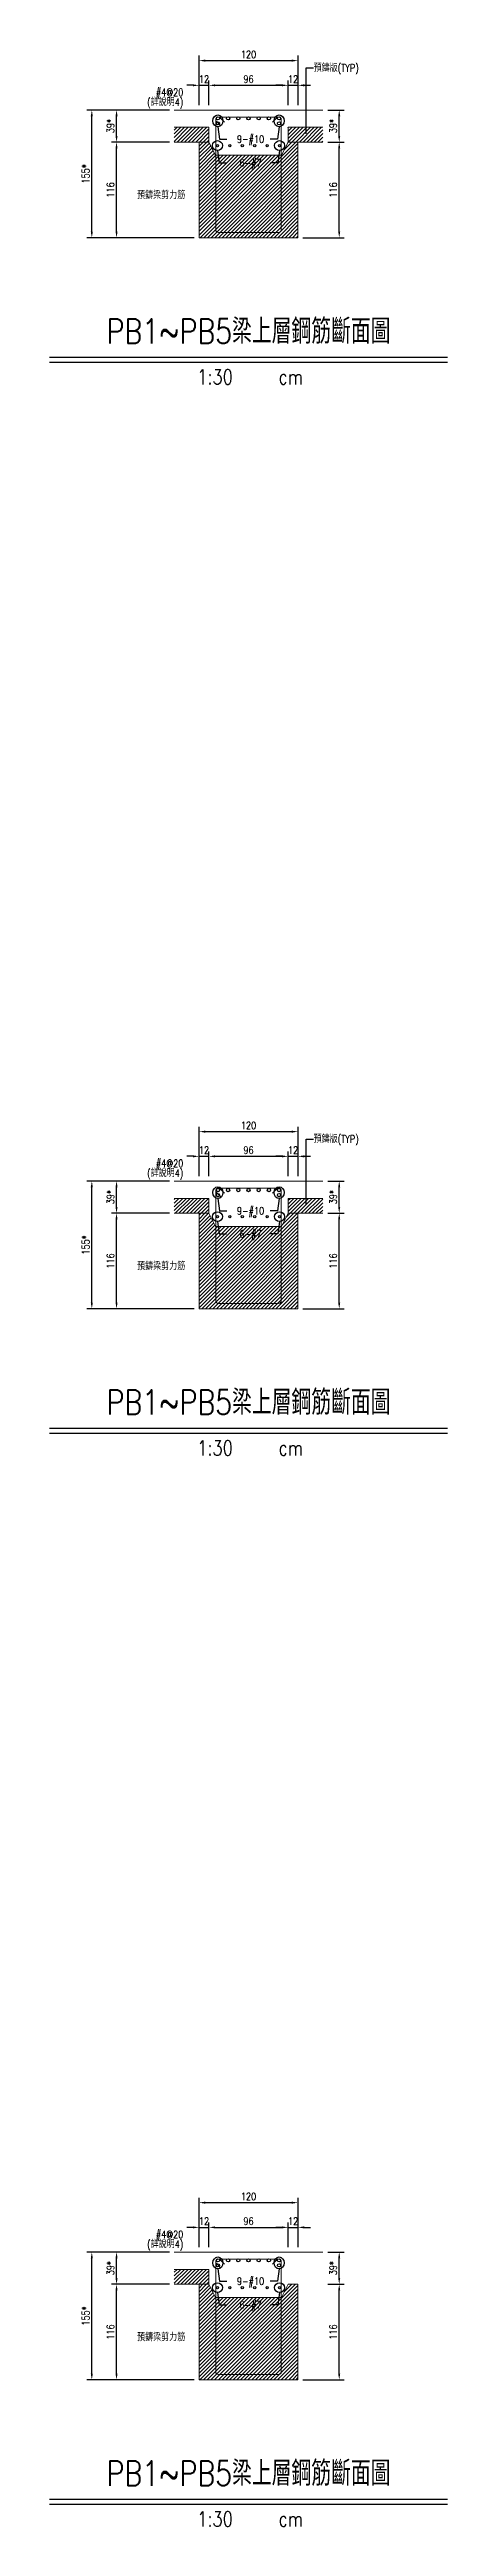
# Model space of a CAD drawing. Extents: x -4754 to 4976, y -23710 to 3942.
# Drawn here: x 4493 to 4976, y -23539 to -20532 of the extents above; entities that cross this region are included whole.
import ezdxf
from ezdxf.enums import TextEntityAlignment as Align

# ---------------------------------------------------------------- set-up
doc = ezdxf.new("R2010")
doc.units = 0
doc.header["$LTSCALE"] = 3
doc.layers.get('0').update_dxf_attribs({"linetype": 'CONTINUOUS'})
doc.layers.add('HB_0', color=7, linetype='CONTINUOUS', transparency=0.5)
doc.layers.add('預鑄版_HATCH', color=253, linetype='CONTINUOUS', transparency=0.1)
for name, color, linetype in [('HB_DIM', 1, 'CONTINUOUS'), ('HB_TXT_CTEXT', 2, 'CONTINUOUS'), ('鋼筋', 3, 'CONTINUOUS'), ('預鑄梁_HATCH', 253, 'CONTINUOUS')]:
    doc.layers.add(name, color=color, linetype=linetype)
doc.styles.get("Standard").update_dxf_attribs({"font": 'ROMANS.shx', "width": 0.8, "bigfont": 'chineset.shx'})
doc.dimstyles.new('30', dxfattribs={"dimscale": 3, "dimtxt": 3, "dimasz": 2.5, "dimexe": 2, "dimexo": 2, "dimgap": 1, "dimtad": 1, "dimdsep": 46, "dimtxsty": 'Standard', "dimcen": 0, "dimclrd": 256, "dimclre": 256, "dimclrt": 2, "dimadec": 0, "dimazin": 0, "dimtfac": 1, "dimtix": 1, "dimtmove": 2, "dimatfit": 3, "dimfxl": 1, "dimtolj": 1, "dimtzin": 0, "dimarcsym": 0})

# ---------------------------------------------------------------- blocks, each defined once
blk = doc.blocks.new('title_beam')
at = {"color": 3, "linetype": 'Continuous'}
blk.add_line((-241.2, 0), (241.2, 0), dxfattribs=at)
at = {"color": 1, "linetype": 'Continuous'}
blk.add_line((-241.2, -6), (241.2, -6), dxfattribs=at)
at = {"color": 3, "linetype": 'Continuous', "width": 0.8}
blk.add_attdef('TITLE', text='', height=30, dxfattribs=at).set_placement((0, 33), align=Align.MIDDLE)
at = {"linetype": 'Continuous', "width": 0.8}
blk.add_attdef('SCALE', text='', height=18, dxfattribs=at).set_placement((-40.6, -24), align=Align.MIDDLE)
blk.add_attdef('CM', (36.5, -33), '', height=18, dxfattribs=at)
blk = doc.blocks.new('C')
at = {"color": 3, "linetype": 'Continuous'}
blk.add_circle((0, 0), 1.2, dxfattribs=at)
blk = doc.blocks.new('*D1433')
at = {"layer": 'HB_DIM', "linetype": 'Continuous', "lineweight": -2}
for p, q in [((4638.6, -20605.8), (4538.6, -20605.8)), ((4544.6, -20753.3), (4544.6, -20613.3)), ((4668.6, -20760.8), (4538.6, -20760.8))]:
    blk.add_line(p, q, dxfattribs=at)
at = {"layer": 'HB_DIM'}
for points in [[(4545.8, -20613.3), (4543.3, -20613.3), (4544.6, -20605.8)], [(4543.3, -20753.3), (4545.8, -20753.3), (4544.6, -20760.8)]]:
    blk.add_solid(points, dxfattribs=at)
at = {"layer": 'HB_DIM', "color": 2, "linetype": 'Continuous', "insert": (4537.1, -20683.3), "char_height": 9, "attachment_point": 5, "rotation": 90}
blk.add_mtext('\\A1;155*', dxfattribs=at)
blk = doc.blocks.new('*D1434')
at = {"layer": 'HB_DIM', "linetype": 'Continuous', "lineweight": -2}
for p, q in [((4638.6, -20644.8), (4568.6, -20644.8)), ((4574.6, -20753.3), (4574.6, -20652.3)), ((4668.6, -20760.8), (4568.6, -20760.8))]:
    blk.add_line(p, q, dxfattribs=at)
at = {"layer": 'HB_DIM'}
for points in [[(4575.8, -20652.3), (4573.3, -20652.3), (4574.6, -20644.8)], [(4573.3, -20753.3), (4575.8, -20753.3), (4574.6, -20760.8)]]:
    blk.add_solid(points, dxfattribs=at)
at = {"layer": 'HB_DIM', "color": 2, "linetype": 'Continuous', "insert": (4567.1, -20702.8), "char_height": 9, "attachment_point": 5, "rotation": 90}
blk.add_mtext('\\A1;116', dxfattribs=at)
blk = doc.blocks.new('*D1435')
at = {"layer": 'HB_DIM', "linetype": 'Continuous', "lineweight": -2}
for p, q in [((4638.6, -20605.8), (4568.6, -20605.8)), ((4574.6, -20637.3), (4574.6, -20613.3)), ((4638.6, -20644.8), (4568.6, -20644.8))]:
    blk.add_line(p, q, dxfattribs=at)
at = {"layer": 'HB_DIM'}
for points in [[(4575.8, -20613.3), (4573.3, -20613.3), (4574.6, -20605.8)], [(4573.3, -20637.3), (4575.8, -20637.3), (4574.6, -20644.8)]]:
    blk.add_solid(points, dxfattribs=at)
at = {"layer": 'HB_DIM', "color": 2, "linetype": 'Continuous', "insert": (4567.1, -20625.3), "char_height": 9, "attachment_point": 5, "rotation": 90}
blk.add_mtext('\\A1;39*', dxfattribs=at)
blk = doc.blocks.new('*D1436')
at = {"layer": 'HB_DIM', "linetype": 'Continuous', "lineweight": -2}
for p, q in [((4830.6, -20644.8), (4850.6, -20644.8)), ((4844.6, -20753.3), (4844.6, -20652.3)), ((4800.6, -20760.8), (4850.6, -20760.8))]:
    blk.add_line(p, q, dxfattribs=at)
at = {"layer": 'HB_DIM'}
for points in [[(4845.8, -20652.3), (4843.3, -20652.3), (4844.6, -20644.8)], [(4843.3, -20753.3), (4845.8, -20753.3), (4844.6, -20760.8)]]:
    blk.add_solid(points, dxfattribs=at)
at = {"layer": 'HB_DIM', "color": 2, "linetype": 'Continuous', "insert": (4837.1, -20702.8), "char_height": 9, "attachment_point": 5, "rotation": 90}
blk.add_mtext('\\A1;116', dxfattribs=at)
blk = doc.blocks.new('*D1437')
at = {"layer": 'HB_DIM', "linetype": 'Continuous', "lineweight": -2}
for p, q in [((4830.6, -20605.8), (4850.6, -20605.8)), ((4844.6, -20637.3), (4844.6, -20613.3)), ((4830.6, -20644.8), (4850.6, -20644.8))]:
    blk.add_line(p, q, dxfattribs=at)
at = {"layer": 'HB_DIM'}
for points in [[(4845.8, -20613.3), (4843.3, -20613.3), (4844.6, -20605.8)], [(4843.3, -20637.3), (4845.8, -20637.3), (4844.6, -20644.8)]]:
    blk.add_solid(points, dxfattribs=at)
at = {"layer": 'HB_DIM', "color": 2, "linetype": 'Continuous', "insert": (4837.1, -20625.3), "char_height": 9, "attachment_point": 5, "rotation": 90}
blk.add_mtext('\\A1;39*', dxfattribs=at)
blk = doc.blocks.new('*D1438')
at = {"layer": 'HB_DIM', "linetype": 'Continuous', "lineweight": -2}
for p, q in [((4674.6, -20599.8), (4674.6, -20539.8)), ((4682.1, -20545.8), (4787.1, -20545.8)), ((4794.6, -20599.8), (4794.6, -20539.8))]:
    blk.add_line(p, q, dxfattribs=at)
at = {"layer": 'HB_DIM'}
for points in [[(4682.1, -20544.6), (4682.1, -20547.1), (4674.6, -20545.8)], [(4787.1, -20547.1), (4787.1, -20544.6), (4794.6, -20545.8)]]:
    blk.add_solid(points, dxfattribs=at)
at = {"layer": 'HB_DIM', "color": 2, "linetype": 'Continuous', "insert": (4734.6, -20538.3), "char_height": 9, "attachment_point": 5, "rotation": 0}
blk.add_mtext('\\A1;120', dxfattribs=at)
blk = doc.blocks.new('*D1439')
at = {"layer": 'HB_DIM', "linetype": 'Continuous', "lineweight": -2}
for p, q in [((4667.1, -20575.8), (4659.6, -20575.8)), ((4674.6, -20599.8), (4674.6, -20569.8)), ((4674.6, -20575.8), (4686.6, -20575.8)), ((4686.6, -20599.8), (4686.6, -20569.8)), ((4694.1, -20575.8), (4701.6, -20575.8))]:
    blk.add_line(p, q, dxfattribs=at)
at = {"layer": 'HB_DIM'}
for points in [[(4667.1, -20577.1), (4667.1, -20574.6), (4674.6, -20575.8)], [(4694.1, -20574.6), (4694.1, -20577.1), (4686.6, -20575.8)]]:
    blk.add_solid(points, dxfattribs=at)
at = {"layer": 'HB_DIM', "color": 2, "linetype": 'Continuous', "insert": (4680.6, -20568.3), "char_height": 9, "attachment_point": 5, "rotation": 0}
blk.add_mtext('\\A1;12', dxfattribs=at)
blk = doc.blocks.new('*D1440')
at = {"layer": 'HB_DIM', "linetype": 'Continuous', "lineweight": -2}
for p, q in [((4686.6, -20599.8), (4686.6, -20569.8)), ((4694.1, -20575.8), (4775.1, -20575.8)), ((4782.6, -20599.8), (4782.6, -20569.8))]:
    blk.add_line(p, q, dxfattribs=at)
at = {"layer": 'HB_DIM'}
for points in [[(4694.1, -20574.6), (4694.1, -20577.1), (4686.6, -20575.8)], [(4775.1, -20577.1), (4775.1, -20574.6), (4782.6, -20575.8)]]:
    blk.add_solid(points, dxfattribs=at)
at = {"layer": 'HB_DIM', "color": 2, "linetype": 'Continuous', "insert": (4734.6, -20568.3), "char_height": 9, "attachment_point": 5, "rotation": 0}
blk.add_mtext('\\A1;96', dxfattribs=at)
blk = doc.blocks.new('*D1441')
at = {"layer": 'HB_DIM', "linetype": 'Continuous', "lineweight": -2}
for p, q in [((4775.1, -20575.8), (4767.6, -20575.8)), ((4782.6, -20599.8), (4782.6, -20569.8)), ((4782.6, -20575.8), (4794.6, -20575.8)), ((4794.6, -20599.8), (4794.6, -20569.8)), ((4802.1, -20575.8), (4809.6, -20575.8))]:
    blk.add_line(p, q, dxfattribs=at)
at = {"layer": 'HB_DIM'}
for points in [[(4775.1, -20577.1), (4775.1, -20574.6), (4782.6, -20575.8)], [(4802.1, -20574.6), (4802.1, -20577.1), (4794.6, -20575.8)]]:
    blk.add_solid(points, dxfattribs=at)
at = {"layer": 'HB_DIM', "color": 2, "linetype": 'Continuous', "insert": (4788.6, -20568.3), "char_height": 9, "attachment_point": 5, "rotation": 0}
blk.add_mtext('\\A1;12', dxfattribs=at)
blk = doc.blocks.new('C_Red')
at = {"color": 1, "linetype": 'Continuous'}
blk.add_circle((0, 0), 1.2, dxfattribs=at)
blk = doc.blocks.new('*D1442')
at = {"layer": 'HB_DIM', "linetype": 'Continuous', "lineweight": -2}
for p, q in [((4638.6, -21905.8), (4538.6, -21905.8)), ((4544.6, -22053.3), (4544.6, -21913.3)), ((4668.6, -22060.8), (4538.6, -22060.8))]:
    blk.add_line(p, q, dxfattribs=at)
at = {"layer": 'HB_DIM'}
for points in [[(4545.8, -21913.3), (4543.3, -21913.3), (4544.6, -21905.8)], [(4543.3, -22053.3), (4545.8, -22053.3), (4544.6, -22060.8)]]:
    blk.add_solid(points, dxfattribs=at)
at = {"layer": 'HB_DIM', "color": 2, "linetype": 'Continuous', "insert": (4537.1, -21983.3), "char_height": 9, "attachment_point": 5, "rotation": 90}
blk.add_mtext('\\A1;155*', dxfattribs=at)
blk = doc.blocks.new('*D1443')
at = {"layer": 'HB_DIM', "linetype": 'Continuous', "lineweight": -2}
for p, q in [((4638.6, -21944.8), (4568.6, -21944.8)), ((4574.6, -22053.3), (4574.6, -21952.3)), ((4668.6, -22060.8), (4568.6, -22060.8))]:
    blk.add_line(p, q, dxfattribs=at)
at = {"layer": 'HB_DIM'}
for points in [[(4575.8, -21952.3), (4573.3, -21952.3), (4574.6, -21944.8)], [(4573.3, -22053.3), (4575.8, -22053.3), (4574.6, -22060.8)]]:
    blk.add_solid(points, dxfattribs=at)
at = {"layer": 'HB_DIM', "color": 2, "linetype": 'Continuous', "insert": (4567.1, -22002.8), "char_height": 9, "attachment_point": 5, "rotation": 90}
blk.add_mtext('\\A1;116', dxfattribs=at)
blk = doc.blocks.new('*D1444')
at = {"layer": 'HB_DIM', "linetype": 'Continuous', "lineweight": -2}
for p, q in [((4638.6, -21905.8), (4568.6, -21905.8)), ((4574.6, -21937.3), (4574.6, -21913.3)), ((4638.6, -21944.8), (4568.6, -21944.8))]:
    blk.add_line(p, q, dxfattribs=at)
at = {"layer": 'HB_DIM'}
for points in [[(4575.8, -21913.3), (4573.3, -21913.3), (4574.6, -21905.8)], [(4573.3, -21937.3), (4575.8, -21937.3), (4574.6, -21944.8)]]:
    blk.add_solid(points, dxfattribs=at)
at = {"layer": 'HB_DIM', "color": 2, "linetype": 'Continuous', "insert": (4567.1, -21925.3), "char_height": 9, "attachment_point": 5, "rotation": 90}
blk.add_mtext('\\A1;39*', dxfattribs=at)
blk = doc.blocks.new('*D1445')
at = {"layer": 'HB_DIM', "linetype": 'Continuous', "lineweight": -2}
for p, q in [((4830.6, -21944.8), (4850.6, -21944.8)), ((4844.6, -22053.3), (4844.6, -21952.3)), ((4800.6, -22060.8), (4850.6, -22060.8))]:
    blk.add_line(p, q, dxfattribs=at)
at = {"layer": 'HB_DIM'}
for points in [[(4845.8, -21952.3), (4843.3, -21952.3), (4844.6, -21944.8)], [(4843.3, -22053.3), (4845.8, -22053.3), (4844.6, -22060.8)]]:
    blk.add_solid(points, dxfattribs=at)
at = {"layer": 'HB_DIM', "color": 2, "linetype": 'Continuous', "insert": (4837.1, -22002.8), "char_height": 9, "attachment_point": 5, "rotation": 90}
blk.add_mtext('\\A1;116', dxfattribs=at)
blk = doc.blocks.new('*D1446')
at = {"layer": 'HB_DIM', "linetype": 'Continuous', "lineweight": -2}
for p, q in [((4830.6, -21905.8), (4850.6, -21905.8)), ((4844.6, -21937.3), (4844.6, -21913.3)), ((4830.6, -21944.8), (4850.6, -21944.8))]:
    blk.add_line(p, q, dxfattribs=at)
at = {"layer": 'HB_DIM'}
for points in [[(4845.8, -21913.3), (4843.3, -21913.3), (4844.6, -21905.8)], [(4843.3, -21937.3), (4845.8, -21937.3), (4844.6, -21944.8)]]:
    blk.add_solid(points, dxfattribs=at)
at = {"layer": 'HB_DIM', "color": 2, "linetype": 'Continuous', "insert": (4837.1, -21925.3), "char_height": 9, "attachment_point": 5, "rotation": 90}
blk.add_mtext('\\A1;39*', dxfattribs=at)
blk = doc.blocks.new('*D1447')
at = {"layer": 'HB_DIM', "linetype": 'Continuous', "lineweight": -2}
for p, q in [((4674.6, -21899.8), (4674.6, -21839.8)), ((4682.1, -21845.8), (4787.1, -21845.8)), ((4794.6, -21899.8), (4794.6, -21839.8))]:
    blk.add_line(p, q, dxfattribs=at)
at = {"layer": 'HB_DIM'}
for points in [[(4682.1, -21844.6), (4682.1, -21847.1), (4674.6, -21845.8)], [(4787.1, -21847.1), (4787.1, -21844.6), (4794.6, -21845.8)]]:
    blk.add_solid(points, dxfattribs=at)
at = {"layer": 'HB_DIM', "color": 2, "linetype": 'Continuous', "insert": (4734.6, -21838.3), "char_height": 9, "attachment_point": 5, "rotation": 0}
blk.add_mtext('\\A1;120', dxfattribs=at)
blk = doc.blocks.new('*D1448')
at = {"layer": 'HB_DIM', "linetype": 'Continuous', "lineweight": -2}
for p, q in [((4667.1, -21875.8), (4659.6, -21875.8)), ((4674.6, -21899.8), (4674.6, -21869.8)), ((4674.6, -21875.8), (4686.6, -21875.8)), ((4686.6, -21899.8), (4686.6, -21869.8)), ((4694.1, -21875.8), (4701.6, -21875.8))]:
    blk.add_line(p, q, dxfattribs=at)
at = {"layer": 'HB_DIM'}
for points in [[(4667.1, -21877.1), (4667.1, -21874.6), (4674.6, -21875.8)], [(4694.1, -21874.6), (4694.1, -21877.1), (4686.6, -21875.8)]]:
    blk.add_solid(points, dxfattribs=at)
at = {"layer": 'HB_DIM', "color": 2, "linetype": 'Continuous', "insert": (4680.6, -21868.3), "char_height": 9, "attachment_point": 5, "rotation": 0}
blk.add_mtext('\\A1;12', dxfattribs=at)
blk = doc.blocks.new('*D1449')
at = {"layer": 'HB_DIM', "linetype": 'Continuous', "lineweight": -2}
for p, q in [((4686.6, -21899.8), (4686.6, -21869.8)), ((4694.1, -21875.8), (4775.1, -21875.8)), ((4782.6, -21899.8), (4782.6, -21869.8))]:
    blk.add_line(p, q, dxfattribs=at)
at = {"layer": 'HB_DIM'}
for points in [[(4694.1, -21874.6), (4694.1, -21877.1), (4686.6, -21875.8)], [(4775.1, -21877.1), (4775.1, -21874.6), (4782.6, -21875.8)]]:
    blk.add_solid(points, dxfattribs=at)
at = {"layer": 'HB_DIM', "color": 2, "linetype": 'Continuous', "insert": (4734.6, -21868.3), "char_height": 9, "attachment_point": 5, "rotation": 0}
blk.add_mtext('\\A1;96', dxfattribs=at)
blk = doc.blocks.new('*D1450')
at = {"layer": 'HB_DIM', "linetype": 'Continuous', "lineweight": -2}
for p, q in [((4775.1, -21875.8), (4767.6, -21875.8)), ((4782.6, -21899.8), (4782.6, -21869.8)), ((4782.6, -21875.8), (4794.6, -21875.8)), ((4794.6, -21899.8), (4794.6, -21869.8)), ((4802.1, -21875.8), (4809.6, -21875.8))]:
    blk.add_line(p, q, dxfattribs=at)
at = {"layer": 'HB_DIM'}
for points in [[(4775.1, -21877.1), (4775.1, -21874.6), (4782.6, -21875.8)], [(4802.1, -21874.6), (4802.1, -21877.1), (4794.6, -21875.8)]]:
    blk.add_solid(points, dxfattribs=at)
at = {"layer": 'HB_DIM', "color": 2, "linetype": 'Continuous', "insert": (4788.6, -21868.3), "char_height": 9, "attachment_point": 5, "rotation": 0}
blk.add_mtext('\\A1;12', dxfattribs=at)
blk = doc.blocks.new('*D1451')
at = {"layer": 'HB_DIM', "linetype": 'Continuous', "lineweight": -2}
for p, q in [((4638.6, -23205.8), (4538.6, -23205.8)), ((4544.6, -23353.3), (4544.6, -23213.3)), ((4668.6, -23360.8), (4538.6, -23360.8))]:
    blk.add_line(p, q, dxfattribs=at)
at = {"layer": 'HB_DIM'}
for points in [[(4545.8, -23213.3), (4543.3, -23213.3), (4544.6, -23205.8)], [(4543.3, -23353.3), (4545.8, -23353.3), (4544.6, -23360.8)]]:
    blk.add_solid(points, dxfattribs=at)
at = {"layer": 'HB_DIM', "color": 2, "linetype": 'Continuous', "insert": (4537.1, -23283.3), "char_height": 9, "attachment_point": 5, "rotation": 90}
blk.add_mtext('\\A1;155*', dxfattribs=at)
blk = doc.blocks.new('*D1452')
at = {"layer": 'HB_DIM', "linetype": 'Continuous', "lineweight": -2}
for p, q in [((4638.6, -23244.8), (4568.6, -23244.8)), ((4574.6, -23353.3), (4574.6, -23252.3)), ((4668.6, -23360.8), (4568.6, -23360.8))]:
    blk.add_line(p, q, dxfattribs=at)
at = {"layer": 'HB_DIM'}
for points in [[(4575.8, -23252.3), (4573.3, -23252.3), (4574.6, -23244.8)], [(4573.3, -23353.3), (4575.8, -23353.3), (4574.6, -23360.8)]]:
    blk.add_solid(points, dxfattribs=at)
at = {"layer": 'HB_DIM', "color": 2, "linetype": 'Continuous', "insert": (4567.1, -23302.8), "char_height": 9, "attachment_point": 5, "rotation": 90}
blk.add_mtext('\\A1;116', dxfattribs=at)
blk = doc.blocks.new('*D1453')
at = {"layer": 'HB_DIM', "linetype": 'Continuous', "lineweight": -2}
for p, q in [((4638.6, -23205.8), (4568.6, -23205.8)), ((4574.6, -23237.3), (4574.6, -23213.3)), ((4638.6, -23244.8), (4568.6, -23244.8))]:
    blk.add_line(p, q, dxfattribs=at)
at = {"layer": 'HB_DIM'}
for points in [[(4575.8, -23213.3), (4573.3, -23213.3), (4574.6, -23205.8)], [(4573.3, -23237.3), (4575.8, -23237.3), (4574.6, -23244.8)]]:
    blk.add_solid(points, dxfattribs=at)
at = {"layer": 'HB_DIM', "color": 2, "linetype": 'Continuous', "insert": (4567.1, -23225.3), "char_height": 9, "attachment_point": 5, "rotation": 90}
blk.add_mtext('\\A1;39*', dxfattribs=at)
blk = doc.blocks.new('*D1454')
at = {"layer": 'HB_DIM', "linetype": 'Continuous', "lineweight": -2}
for p, q in [((4830.6, -23244.8), (4850.6, -23244.8)), ((4844.6, -23353.3), (4844.6, -23252.3)), ((4800.6, -23360.8), (4850.6, -23360.8))]:
    blk.add_line(p, q, dxfattribs=at)
at = {"layer": 'HB_DIM'}
for points in [[(4845.8, -23252.3), (4843.3, -23252.3), (4844.6, -23244.8)], [(4843.3, -23353.3), (4845.8, -23353.3), (4844.6, -23360.8)]]:
    blk.add_solid(points, dxfattribs=at)
at = {"layer": 'HB_DIM', "color": 2, "linetype": 'Continuous', "insert": (4837.1, -23302.8), "char_height": 9, "attachment_point": 5, "rotation": 90}
blk.add_mtext('\\A1;116', dxfattribs=at)
blk = doc.blocks.new('*D1455')
at = {"layer": 'HB_DIM', "linetype": 'Continuous', "lineweight": -2}
for p, q in [((4830.6, -23205.8), (4850.6, -23205.8)), ((4844.6, -23237.3), (4844.6, -23213.3)), ((4830.6, -23244.8), (4850.6, -23244.8))]:
    blk.add_line(p, q, dxfattribs=at)
at = {"layer": 'HB_DIM'}
for points in [[(4845.8, -23213.3), (4843.3, -23213.3), (4844.6, -23205.8)], [(4843.3, -23237.3), (4845.8, -23237.3), (4844.6, -23244.8)]]:
    blk.add_solid(points, dxfattribs=at)
at = {"layer": 'HB_DIM', "color": 2, "linetype": 'Continuous', "insert": (4837.1, -23225.3), "char_height": 9, "attachment_point": 5, "rotation": 90}
blk.add_mtext('\\A1;39*', dxfattribs=at)
blk = doc.blocks.new('*D1456')
at = {"layer": 'HB_DIM', "linetype": 'Continuous', "lineweight": -2}
for p, q in [((4674.6, -23199.8), (4674.6, -23139.8)), ((4682.1, -23145.8), (4787.1, -23145.8)), ((4794.6, -23199.8), (4794.6, -23139.8))]:
    blk.add_line(p, q, dxfattribs=at)
at = {"layer": 'HB_DIM'}
for points in [[(4682.1, -23144.6), (4682.1, -23147.1), (4674.6, -23145.8)], [(4787.1, -23147.1), (4787.1, -23144.6), (4794.6, -23145.8)]]:
    blk.add_solid(points, dxfattribs=at)
at = {"layer": 'HB_DIM', "color": 2, "linetype": 'Continuous', "insert": (4734.6, -23138.3), "char_height": 9, "attachment_point": 5, "rotation": 0}
blk.add_mtext('\\A1;120', dxfattribs=at)
blk = doc.blocks.new('*D1457')
at = {"layer": 'HB_DIM', "linetype": 'Continuous', "lineweight": -2}
for p, q in [((4667.1, -23175.8), (4659.6, -23175.8)), ((4674.6, -23199.8), (4674.6, -23169.8)), ((4674.6, -23175.8), (4686.6, -23175.8)), ((4686.6, -23199.8), (4686.6, -23169.8)), ((4694.1, -23175.8), (4701.6, -23175.8))]:
    blk.add_line(p, q, dxfattribs=at)
at = {"layer": 'HB_DIM'}
for points in [[(4667.1, -23177.1), (4667.1, -23174.6), (4674.6, -23175.8)], [(4694.1, -23174.6), (4694.1, -23177.1), (4686.6, -23175.8)]]:
    blk.add_solid(points, dxfattribs=at)
at = {"layer": 'HB_DIM', "color": 2, "linetype": 'Continuous', "insert": (4680.6, -23168.3), "char_height": 9, "attachment_point": 5, "rotation": 0}
blk.add_mtext('\\A1;12', dxfattribs=at)
blk = doc.blocks.new('*D1458')
at = {"layer": 'HB_DIM', "linetype": 'Continuous', "lineweight": -2}
for p, q in [((4686.6, -23199.8), (4686.6, -23169.8)), ((4694.1, -23175.8), (4775.1, -23175.8)), ((4782.6, -23199.8), (4782.6, -23169.8))]:
    blk.add_line(p, q, dxfattribs=at)
at = {"layer": 'HB_DIM'}
for points in [[(4694.1, -23174.6), (4694.1, -23177.1), (4686.6, -23175.8)], [(4775.1, -23177.1), (4775.1, -23174.6), (4782.6, -23175.8)]]:
    blk.add_solid(points, dxfattribs=at)
at = {"layer": 'HB_DIM', "color": 2, "linetype": 'Continuous', "insert": (4734.6, -23168.3), "char_height": 9, "attachment_point": 5, "rotation": 0}
blk.add_mtext('\\A1;96', dxfattribs=at)
blk = doc.blocks.new('*D1459')
at = {"layer": 'HB_DIM', "linetype": 'Continuous', "lineweight": -2}
for p, q in [((4775.1, -23175.8), (4767.6, -23175.8)), ((4782.6, -23199.8), (4782.6, -23169.8)), ((4782.6, -23175.8), (4794.6, -23175.8)), ((4794.6, -23199.8), (4794.6, -23169.8)), ((4802.1, -23175.8), (4809.6, -23175.8))]:
    blk.add_line(p, q, dxfattribs=at)
at = {"layer": 'HB_DIM'}
for points in [[(4775.1, -23177.1), (4775.1, -23174.6), (4782.6, -23175.8)], [(4802.1, -23174.6), (4802.1, -23177.1), (4794.6, -23175.8)]]:
    blk.add_solid(points, dxfattribs=at)
at = {"layer": 'HB_DIM', "color": 2, "linetype": 'Continuous', "insert": (4788.6, -23168.3), "char_height": 9, "attachment_point": 5, "rotation": 0}
blk.add_mtext('\\A1;12', dxfattribs=at)

msp = doc.modelspace()

# ---------------------------------------------------------------- hatches: boundary and pattern name
at = {"layer": '預鑄梁_HATCH', "linetype": 'Continuous'}
h = msp.add_hatch(dxfattribs=at)
h.set_pattern_fill('ANSI31', color=256, style=0)
h.paths.add_polyline_path([(4794.573, -20760.802), (4794.573, -20644.802), (4782.573, -20644.802), (4774.573, -20660.802), (4694.573, -20660.802), (4686.573, -20644.802), (4674.573, -20644.802), (4674.573, -20760.802)], flags=17)
h = msp.add_hatch(dxfattribs=at)
h.set_pattern_fill('ANSI31', color=256, style=0)
h.paths.add_polyline_path([(4794.573, -22060.802), (4794.573, -21944.802), (4782.573, -21944.802), (4774.573, -21960.802), (4694.573, -21960.802), (4686.573, -21944.802), (4674.573, -21944.802), (4674.573, -22060.802)], flags=17)
h = msp.add_hatch(dxfattribs=at)
h.set_pattern_fill('ANSI31', color=256, style=0)
h.paths.add_polyline_path([(4794.573, -23360.802), (4794.573, -23244.802), (4782.573, -23244.802), (4774.573, -23260.802), (4694.573, -23260.802), (4686.573, -23244.802), (4674.573, -23244.802), (4674.573, -23360.802)], flags=17)
at = {"layer": '預鑄版_HATCH', "linetype": 'Continuous'}
h = msp.add_hatch(dxfattribs=at)
h.set_pattern_fill('ANSI31', color=256, style=0)
h.paths.add_polyline_path([(4644.573, -20644.802), (4686.573, -20644.802), (4686.573, -20626.802), (4644.573, -20626.802)], flags=17)
h = msp.add_hatch(dxfattribs=at)
h.set_pattern_fill('ANSI31', color=256, style=0)
h.paths.add_polyline_path([(4782.573, -20644.802), (4824.573, -20644.802), (4824.573, -20626.802), (4782.573, -20626.802)], flags=17)
h = msp.add_hatch(dxfattribs=at)
h.set_pattern_fill('ANSI31', color=256, style=0)
h.paths.add_polyline_path([(4644.573, -21944.802), (4686.573, -21944.802), (4686.573, -21926.802), (4644.573, -21926.802)], flags=17)
h = msp.add_hatch(dxfattribs=at)
h.set_pattern_fill('ANSI31', color=256, style=0)
h.paths.add_polyline_path([(4782.573, -21944.802), (4824.573, -21944.802), (4824.573, -21926.802), (4782.573, -21926.802)], flags=17)
h = msp.add_hatch(dxfattribs=at)
h.set_pattern_fill('ANSI31', color=256, style=0)
h.paths.add_polyline_path([(4644.573, -23244.802), (4686.573, -23244.802), (4686.573, -23226.802), (4644.573, -23226.802)], flags=17)

# ---------------------------------------------------------------- linework, layer by layer
at = {"layer": 'HB_0', "lineweight": 5}
for p, q in [((4644.573, -20605.802, 455), (4824.573, -20605.802, 455)), ((4686.573, -20626.802), (4644.573, -20626.802)), ((4686.573, -20644.802), (4644.573, -20644.802)), ((4686.573, -20626.802), (4686.573, -20644.802)), ((4824.573, -20626.802), (4782.573, -20626.802)), ((4782.573, -20644.802), (4782.573, -20626.802)), ((4824.573, -20644.802), (4782.573, -20644.802)), ((4644.573, -21905.802, 455), (4824.573, -21905.802, 455)), ((4686.573, -21926.802), (4644.573, -21926.802)), ((4686.573, -21944.802), (4644.573, -21944.802)), ((4686.573, -21926.802), (4686.573, -21944.802)), ((4824.573, -21926.802), (4782.573, -21926.802)), ((4782.573, -21944.802), (4782.573, -21926.802)), ((4824.573, -21944.802), (4782.573, -21944.802)), ((4644.573, -23205.802, 455), (4824.573, -23205.802, 455)), ((4686.573, -23226.802), (4644.573, -23226.802)), ((4686.573, -23226.802), (4686.573, -23244.802)), ((4686.573, -23244.802), (4644.573, -23244.802))]:
    msp.add_line(p, q, dxfattribs=at)
for points in [[(4794.573, -20760.802), (4794.573, -20644.802), (4782.573, -20644.802), (4774.573, -20660.802), (4694.573, -20660.802), (4686.573, -20644.802), (4674.573, -20644.802), (4674.573, -20760.802), (4794.573, -20760.802)], [(4794.573, -22060.802), (4794.573, -21944.802), (4782.573, -21944.802), (4774.573, -21960.802), (4694.573, -21960.802), (4686.573, -21944.802), (4674.573, -21944.802), (4674.573, -22060.802), (4794.573, -22060.802)], [(4794.573, -23360.802), (4794.573, -23244.802), (4782.573, -23244.802), (4774.573, -23260.802), (4694.573, -23260.802), (4686.573, -23244.802), (4674.573, -23244.802), (4674.573, -23360.802), (4794.573, -23360.802)]]:
    msp.add_lwpolyline(points, dxfattribs=at)
at = {"layer": 'HB_DIM', "color": 1, "linetype": 'Continuous'}
for points in [[(4804.573, -20634.802), (4804.573, -20554.802), (4813.573, -20554.802)], [(4697.453, -20626.12), (4699.453, -20641.12), (4708.453, -20641.12)], [(4771.693, -20626.12), (4769.693, -20641.12), (4760.693, -20641.12)], [(4696.953, -20654.965), (4698.953, -20669.965), (4707.953, -20669.965)], [(4772.193, -20654.965), (4770.193, -20669.965), (4761.193, -20669.965)], [(4804.573, -21934.802), (4804.573, -21854.802), (4813.573, -21854.802)], [(4697.453, -21927.026), (4699.453, -21942.026), (4708.453, -21942.026)], [(4771.693, -21927.026), (4769.693, -21942.026), (4760.693, -21942.026)], [(4696.953, -21954.965), (4698.953, -21969.965), (4707.953, -21969.965)], [(4772.193, -21954.965), (4770.193, -21969.965), (4761.193, -21969.965)], [(4697.453, -23226.12), (4699.453, -23241.12), (4708.453, -23241.12)], [(4771.693, -23226.12), (4769.693, -23241.12), (4760.693, -23241.12)], [(4696.953, -23254.965), (4698.953, -23269.965), (4707.953, -23269.965)], [(4772.193, -23254.965), (4770.193, -23269.965), (4761.193, -23269.965)]]:
    msp.add_lwpolyline(points, dxfattribs=at)
for points in [[(4734.573, -20614.337, 0, 5, 0), (4727.573, -20611.337, 0, 0, 0), (4664.573, -20584.337, 0, 0, 0), (4655.573, -20584.337, 0, 0, 0)], [(4694.828, -20684.327, 0, 5, 0), (4689.828, -20689.327, 0, 0, 0), (4669.828, -20709.327, 0, 0, 0), (4660.828, -20709.327, 0, 0, 0)], [(4734.573, -21914.337, 0, 5, 0), (4727.573, -21911.337, 0, 0, 0), (4664.573, -21884.337, 0, 0, 0), (4655.573, -21884.337, 0, 0, 0)], [(4694.828, -21984.327, 0, 5, 0), (4689.828, -21989.327, 0, 0, 0), (4669.828, -22009.327, 0, 0, 0), (4660.828, -22009.327, 0, 0, 0)], [(4734.573, -23214.337, 0, 5, 0), (4727.573, -23211.337, 0, 0, 0), (4664.573, -23184.337, 0, 0, 0), (4655.573, -23184.337, 0, 0, 0)], [(4694.828, -23284.327, 0, 5, 0), (4689.828, -23289.327, 0, 0, 0), (4669.828, -23309.327, 0, 0, 0), (4660.828, -23309.327, 0, 0, 0)]]:
    msp.add_lwpolyline(points, format="xyseb", dxfattribs=at)
at = {"layer": '鋼筋', "lineweight": 5}
for p, q in [((4694.828, -20617.512, 245), (4694.828, -20751.142, 245)), ((4701.146, -20625.145, 243.73), (4695.758, -20619.757, 243.73)), ((4698.003, -20614.337, 243.73), (4771.143, -20614.337, 243.73)), ((4705.637, -20620.655, 245), (4700.248, -20615.266, 245)), ((4768.898, -20615.266, 245), (4763.51, -20620.655, 245)), ((4774.318, -20617.512, 243.73), (4774.318, -20625.132, 243.73)), ((4774.318, -20751.142, 245), (4774.318, -20617.512, 245)), ((4698.003, -20754.317, 245), (4771.143, -20754.317, 245)), ((4698.003, -21914.337, 243.73), (4771.143, -21914.337, 243.73)), ((4705.637, -21920.655, 245), (4700.248, -21915.266, 245)), ((4768.898, -21915.266, 245), (4763.51, -21920.655, 245)), ((4694.828, -21917.512, 245), (4694.828, -22051.142, 245)), ((4701.146, -21925.145, 243.73), (4695.758, -21919.757, 243.73)), ((4774.318, -21917.512, 243.73), (4774.318, -21925.132, 243.73)), ((4774.318, -22051.142, 245), (4774.318, -21917.512, 245)), ((4698.003, -22054.317, 245), (4771.143, -22054.317, 245)), ((4694.828, -23217.512, 245), (4694.828, -23351.142, 245)), ((4701.146, -23225.145, 243.73), (4695.758, -23219.757, 243.73)), ((4698.003, -23214.337, 243.73), (4771.143, -23214.337, 243.73)), ((4705.637, -23220.655, 245), (4700.248, -23215.266, 245)), ((4768.898, -23215.266, 245), (4763.51, -23220.655, 245)), ((4774.318, -23217.512, 243.73), (4774.318, -23225.132, 243.73)), ((4774.318, -23351.142, 245), (4774.318, -23217.512, 245)), ((4698.003, -23354.317, 245), (4771.143, -23354.317, 245))]:
    msp.add_line(p, q, dxfattribs=at)
at = {"layer": '鋼筋', "lineweight": 5, "extrusion": (-4.93038e-32, -1.22465e-16, -1)}
for centre in [(-4698.003, -20617.512, -243.73), (-4698.003, -21917.512, -243.73), (-4698.003, -23217.512, -243.73)]:
    msp.add_arc(centre, 3.175, 315, 90, dxfattribs=at)
at = {"layer": '鋼筋', "lineweight": 5}
for centre, start, end in [((4698.003, -20617.512, 245), 45, 180), ((4771.143, -20617.512, 245), 0, 135), ((4698.003, -20751.142, 245), 180, 270), ((4771.143, -20751.142, 245), 270, 0), ((4698.003, -21917.512, 245), 45, 180), ((4771.143, -21917.512, 245), 0, 135), ((4698.003, -22051.142, 245), 180, 270), ((4771.143, -22051.142, 245), 270, 0), ((4698.003, -23217.512, 245), 45, 180), ((4771.143, -23217.512, 245), 0, 135), ((4698.003, -23351.142, 245), 180, 270), ((4771.143, -23351.142, 245), 270, 0)]:
    msp.add_arc(centre, 3.175, start, end, dxfattribs=at)
at = {"layer": '鋼筋', "lineweight": 5, "extrusion": (-2.99962e-32, -1.22465e-16, -1)}
for centre in [(-4771.143, -20617.512, -243.73), (-4771.143, -21917.512, -243.73), (-4771.143, -23217.512, -243.73)]:
    msp.add_arc(centre, 3.175, 90, 180, dxfattribs=at)

# ---------------------------------------------------------------- block references
at = {"layer": 'HB_DIM', "linetype": 'Continuous', "xscale": 5, "zscale": 5}
for p, yscale in [((4697.453, -20618.92, 434.561), 6), ((4771.693, -20618.92, 434.561), 6), ((4696.953, -20648.965, 422.47), 5), ((4772.193, -20648.965, 422.47), 5), ((4697.453, -21919.826, 254.563), 6), ((4771.693, -21919.826, 254.563), 6), ((4696.953, -21948.965, 422.47), 5), ((4772.193, -21948.965, 422.47), 5), ((4697.453, -23218.92, 434.561), 6), ((4771.693, -23218.92, 434.561), 6), ((4696.953, -23248.965, 422.47), 5), ((4772.193, -23248.965, 422.47), 5)]:
    msp.add_blockref('C_Red', p, dxfattribs=dict(at, yscale=yscale))
at = {"layer": 'HB_TXT_CTEXT', "linetype": 'Continuous'}
for p in [(4734.573, -20905.802, 455), (4734.573, -22205.802, 455), (4734.573, -23505.802, 455)]:
    msp.add_blockref('title_beam', p, dxfattribs=at).add_auto_attribs({'TITLE': 'PB1~PB5梁上層鋼筋斷面圖', 'SCALE': '1:30', 'CM': 'cm'})
at = {"layer": '鋼筋', "linetype": 'Continuous'}
for p, xscale, yscale, zscale in [((4697.453, -20615.905, 434.561), 1.61, 1.61, 1.61), ((4697.453, -20621.935, 428.591), 1.61, 1.61, 1.61), ((4709.827, -20615.905, 434.561), 1.61, 1.61, 1.61), ((4722.2, -20615.905, 434.561), 1.61, 1.61, 1.61), ((4734.573, -20615.905, 434.561), 1.61, 1.61, 1.61), ((4746.947, -20615.905, 434.561), 1.61, 1.61, 1.61), ((4759.32, -20615.905, 434.561), 1.61, 1.61, 1.61), ((4771.693, -20615.905, 434.561), 1.61, 1.61, 1.61), ((4771.693, -20621.935, 428.591), 1.61, 1.61, 1.61), ((4696.953, -20648.965, 422.47), 1.11, 1.11, 1.11), ((4712.001, -20648.965, 422.47), 1.11, 1.11, 1.11), ((4727.049, -20648.965, 422.47), 1.11, 1.11, 1.11), ((4742.097, -20648.965, 422.47), 1.11, 1.11, 1.11), ((4757.145, -20648.965, 422.47), 1.11, 1.11, 1.11), ((4772.193, -20648.965, 422.47), 1.11, 1.11, 1.11), ((4697.453, -21916.811, 254.563), 1.61, 1.61, 1.61), ((4709.827, -21916.811, 254.563), 1.61, 1.61, 1.61), ((4722.2, -21916.811, 254.563), 1.61, 1.61, 1.61), ((4734.573, -21916.811, 254.563), 1.61, 1.61, 1.61), ((4746.947, -21916.811, 254.563), 1.61, 1.61, 1.61), ((4759.32, -21916.811, 254.563), 1.61, 1.61, 1.61), ((4771.693, -21916.811, 254.563), 1.61, 1.61, 1.61), ((4697.453, -21922.841, 248.593), 1.61, 1.61, 1.61), ((4771.693, -21922.841, 248.593), 1.61, 1.61, 1.61), ((4696.953, -21948.965, 422.47), 1.11, 1.11, 1.11), ((4712.001, -21948.965, 422.47), 1.11, 1.11, 1.11), ((4727.049, -21948.965, 422.47), 1.11, 1.11, 1.11), ((4742.097, -21948.965, 422.47), 1.11, 1.11, 1.11), ((4757.145, -21948.965, 422.47), 1.11, 1.11, 1.11), ((4772.193, -21948.965, 422.47), 1.11, 1.11, 1.11), ((4697.453, -23215.905, 434.561), 1.61, 1.61, 1.61), ((4697.453, -23221.935, 428.591), 1.61, 1.61, 1.61), ((4709.827, -23215.905, 434.561), 1.61, 1.61, 1.61), ((4722.2, -23215.905, 434.561), 1.61, 1.61, 1.61), ((4734.573, -23215.905, 434.561), 1.61, 1.61, 1.61), ((4746.947, -23215.905, 434.561), 1.61, 1.61, 1.61), ((4759.32, -23215.905, 434.561), 1.61, 1.61, 1.61), ((4771.693, -23215.905, 434.561), 1.61, 1.61, 1.61), ((4771.693, -23221.935, 428.591), 1.61, 1.61, 1.61), ((4696.953, -23248.965, 422.47), 1.11, 1.11, 1.11), ((4712.001, -23248.965, 422.47), 1.11, 1.11, 1.11), ((4727.049, -23248.965, 422.47), 1.11, 1.11, 1.11), ((4742.097, -23248.965, 422.47), 1.11, 1.11, 1.11), ((4757.145, -23248.965, 422.47), 1.11, 1.11, 1.11), ((4772.193, -23248.965, 422.47), 1.11, 1.11, 1.11)]:
    msp.add_blockref('C', p, dxfattribs=dict(at, xscale=xscale, yscale=yscale, zscale=zscale))

# ---------------------------------------------------------------- texts
at = {"layer": 'HB_TXT_CTEXT', "linetype": 'Continuous', "width": 0.8}
for p in [(4813.573, -20554.802, 455), (4813.573, -21854.802, 455)]:
    msp.add_text('預鑄版(TYP)', height=9, dxfattribs=at).set_placement(p, align=Align.MIDDLE_LEFT)
for s, p in [('(詳說明4)', (4655.573, -20596.337, 243.73)), ('#4@20', (4655.573, -20584.337, 243.73)), ('預鑄梁剪力筋', (4657.828, -20709.327, 245)), ('#4@20', (4655.573, -21884.337, 243.73)), ('(詳說明4)', (4655.573, -21896.337, 243.73)), ('預鑄梁剪力筋', (4657.828, -22009.327, 245)), ('#4@20', (4655.573, -23184.337, 243.73)), ('(詳說明4)', (4655.573, -23196.337, 243.73)), ('預鑄梁剪力筋', (4657.828, -23309.327, 245))]:
    msp.add_text(s, height=9, dxfattribs=at).set_placement(p, align=Align.MIDDLE_RIGHT)
for s, p in [(' 9-#10', (4734.573, -20641.12, 434.561)), (' 6-#7', (4734.573, -20669.965, 422.47)), (' 9-#10', (4734.573, -21942.026, 254.563)), (' 6-#7', (4734.573, -21969.965, 422.47)), (' 9-#10', (4734.573, -23241.12, 434.561)), (' 6-#7', (4734.573, -23269.965, 422.47))]:
    msp.add_text(s, height=9, dxfattribs=at).set_placement(p, align=Align.MIDDLE_CENTER)

# ---------------------------------------------------------------- dimensions: what is measured, and where the dimension line sits
at = {"layer": 'HB_DIM', "linetype": 'Continuous'}
for base, p1, p2, angle, override, picture, middle in [((4794.573, -20545.802), (4674.573, -20605.802, 455), (4794.573, -20605.802, 455), 0, {"dimdec": 0, "dimpost": '<>'}, '*D1438', (4734.573, -20538.302)), ((4686.573, -20575.802), (4674.573, -20605.802, 455), (4686.573, -20605.802, 455), 0, {"dimdec": 0, "dimpost": '<>'}, '*D1439', (4680.573, -20568.302)), ((4782.573, -20575.802), (4686.573, -20605.802, 455), (4782.573, -20605.802, 455), 0, {"dimdec": 0, "dimpost": '<>'}, '*D1440', (4734.573, -20568.302)), ((4794.573, -20575.802), (4782.573, -20605.802, 455), (4794.573, -20605.802, 455), 0, {"dimdec": 0, "dimpost": '<>'}, '*D1441', (4788.573, -20568.302)), ((4574.573, -20644.802), (4674.573, -20760.802, 255), (4644.573, -20644.802, 255), 90, {"dimtad": 4, "dimdec": 0, "dimpost": '<>'}, '*D1434', (4567.073, -20702.802)), ((4844.573, -20644.802), (4794.573, -20760.802, 255), (4824.573, -20644.802, 255), 90, {"dimtad": 4, "dimdec": 0, "dimpost": '<>'}, '*D1436', (4837.073, -20702.802)), ((4794.573, -21845.802), (4674.573, -21905.802, 455), (4794.573, -21905.802, 455), 0, {"dimdec": 0, "dimpost": '<>'}, '*D1447', (4734.573, -21838.302)), ((4686.573, -21875.802), (4674.573, -21905.802, 455), (4686.573, -21905.802, 455), 0, {"dimdec": 0, "dimpost": '<>'}, '*D1448', (4680.573, -21868.302)), ((4782.573, -21875.802), (4686.573, -21905.802, 455), (4782.573, -21905.802, 455), 0, {"dimdec": 0, "dimpost": '<>'}, '*D1449', (4734.573, -21868.302)), ((4794.573, -21875.802), (4782.573, -21905.802, 455), (4794.573, -21905.802, 455), 0, {"dimdec": 0, "dimpost": '<>'}, '*D1450', (4788.573, -21868.302)), ((4574.573, -21944.802), (4674.573, -22060.802, 255), (4644.573, -21944.802, 255), 90, {"dimtad": 4, "dimdec": 0, "dimpost": '<>'}, '*D1443', (4567.073, -22002.802)), ((4844.573, -21944.802), (4794.573, -22060.802, 255), (4824.573, -21944.802, 255), 90, {"dimtad": 4, "dimdec": 0, "dimpost": '<>'}, '*D1445', (4837.073, -22002.802)), ((4794.573, -23145.802), (4674.573, -23205.802, 455), (4794.573, -23205.802, 455), 0, {"dimdec": 0, "dimpost": '<>'}, '*D1456', (4734.573, -23138.302)), ((4686.573, -23175.802), (4674.573, -23205.802, 455), (4686.573, -23205.802, 455), 0, {"dimdec": 0, "dimpost": '<>'}, '*D1457', (4680.573, -23168.302)), ((4782.573, -23175.802), (4686.573, -23205.802, 455), (4782.573, -23205.802, 455), 0, {"dimdec": 0, "dimpost": '<>'}, '*D1458', (4734.573, -23168.302)), ((4794.573, -23175.802), (4782.573, -23205.802, 455), (4794.573, -23205.802, 455), 0, {"dimdec": 0, "dimpost": '<>'}, '*D1459', (4788.573, -23168.302)), ((4574.573, -23244.802), (4674.573, -23360.802, 255), (4644.573, -23244.802, 255), 90, {"dimtad": 4, "dimdec": 0, "dimpost": '<>'}, '*D1452', (4567.073, -23302.802)), ((4844.573, -23244.802), (4794.573, -23360.802, 255), (4824.573, -23244.802, 255), 90, {"dimtad": 4, "dimdec": 0, "dimpost": '<>'}, '*D1454', (4837.073, -23302.802))]:
    dim = msp.add_linear_dim(base=base, p1=p1, p2=p2, angle=angle, dimstyle='30', override=override, dxfattribs=at)
    dim.commit()
    dim.dimension.update_dxf_attribs({"geometry": picture, "text_midpoint": middle})
for base, p1, p2, picture, middle in [((4544.573, -20605.802), (4674.573, -20760.802, 255), (4644.573, -20605.802, 455), '*D1433', (4537.073, -20683.302)), ((4574.573, -20605.802), (4644.573, -20644.802, 255), (4644.573, -20605.802, 455), '*D1435', (4567.073, -20625.302)), ((4844.573, -20605.802), (4824.573, -20644.802, 255), (4824.573, -20605.802, 455), '*D1437', (4837.073, -20625.302)), ((4544.573, -21905.802), (4674.573, -22060.802, 255), (4644.573, -21905.802, 455), '*D1442', (4537.073, -21983.302)), ((4574.573, -21905.802), (4644.573, -21944.802, 255), (4644.573, -21905.802, 455), '*D1444', (4567.073, -21925.302)), ((4844.573, -21905.802), (4824.573, -21944.802, 255), (4824.573, -21905.802, 455), '*D1446', (4837.073, -21925.302)), ((4544.573, -23205.802), (4674.573, -23360.802, 255), (4644.573, -23205.802, 455), '*D1451', (4537.073, -23283.302)), ((4574.573, -23205.802), (4644.573, -23244.802, 255), (4644.573, -23205.802, 455), '*D1453', (4567.073, -23225.302)), ((4844.573, -23205.802), (4824.573, -23244.802, 255), (4824.573, -23205.802, 455), '*D1455', (4837.073, -23225.302))]:
    dim = msp.add_linear_dim(base=base, p1=p1, p2=p2, angle=90, text='<>*', dimstyle='30', override={"dimtad": 4, "dimdec": 0, "dimpost": '<>'}, dxfattribs=at)
    dim.commit()
    dim.dimension.update_dxf_attribs({"geometry": picture, "text_midpoint": middle})

doc.saveas('drawing.dxf')
